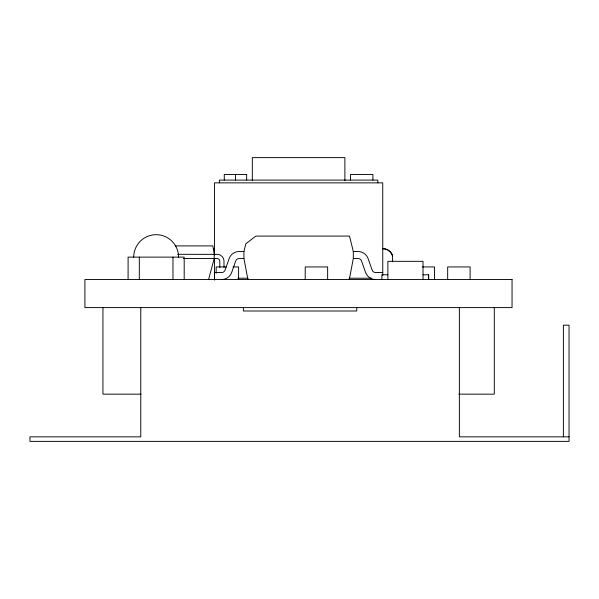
<?xml version="1.0" encoding="UTF-8"?>
<svg xmlns="http://www.w3.org/2000/svg" width="599" height="599" viewBox="0 0 599 599"><rect width="100%" height="100%" fill="white"/><g stroke="black" fill="none" stroke-linecap="round" stroke-linejoin="round"><path stroke-width="0.9" d="M349.307 279.553L353.305 258.521L353.305 251.513L349.524 236.081L255.87 236.081L245.822 243.793L243.928 251.513L243.928 258.521L247.926 279.553M208.587 279.553L214.202 258.521L214.202 254.313L212.855 245.897L175.252 245.897M246.721 174.466L224.281 174.466L224.281 180.097M243.928 251.513L238.103 251.558A10.745 10.745 0 0 0 229.484 257.675L224.939 270.426A3.691 3.691 0 0 1 221.982 272.515L214.479 272.545L214.479 279.553M353.305 251.513L359.13 251.558A10.745 10.745 0 0 1 367.749 257.675L372.293 270.426A3.691 3.691 0 0 0 375.251 272.515L382.754 272.545M177.738 254.313L217.924 254.365A7.023 7.023 0 0 1 223.966 260.408L224.019 267.401M183.346 258.521L217.003 258.521A2.808 2.808 0 0 1 219.811 261.329L219.811 267.543M243.928 258.521L239.211 258.521A3.729 3.729 0 0 0 235.692 261.014L231.693 272.433A10.715 10.715 0 0 1 221.6 279.553M353.305 258.521L358.022 258.521A3.729 3.729 0 0 1 361.541 261.014L365.54 272.433A10.715 10.715 0 0 0 375.633 279.553M226.444 266.937L216.164 266.937L216.164 273.241M232.989 266.937L238.597 266.937L238.597 279.553M422.347 266.937L434.5 266.937L434.5 279.553M387.867 274.776L381.877 274.776L381.877 279.553M423.006 274.806L428.652 274.806L428.652 279.553M237.833 278.213L248.121 278.213M349.082 278.213L371.522 278.213M141.079 394.157L102.946 394.157L102.946 307.601M458.879 394.157L494.295 394.157L494.295 307.601M569.05 436.851L459.358 436.851L459.358 307.601M563.382 436.851L563.382 325.175L569.05 325.175L569.05 441.381L29.95 441.381L29.95 436.851L140.772 436.851L140.772 307.601M470.118 279.553L470.118 266.937L447.678 266.937L447.678 279.553M428.584 274.806L428.584 279.553M423.029 279.553L423.006 261.329L387.867 261.329L387.867 279.553M392.585 261.875L392.57 255.204A10.093 10.093 0 0 0 382.754 248.682A10.37 10.37 0 0 1 392.585 256.29M382.768 275.443L382.739 182.86L214.464 182.86L214.464 254.845M377.834 182.86L377.834 180.097L219.399 180.097L219.399 182.86M372.915 180.097L372.922 174.466L350.49 174.466L350.542 180.097M356.757 307.601L356.757 311.001L243.381 311.001L243.381 307.601M344.882 180.688L344.882 157.619L252.329 157.619L252.329 180.688M327.646 279.553L327.646 266.937L305.205 266.937L305.205 279.553M246.661 174.466L246.661 180.097M235.497 174.466L235.497 180.097M214.464 258.581L214.464 280.085M184.192 279.553L184.192 257.121L128.096 257.121L128.096 279.553M172.969 257.121L172.969 279.553M139.32 257.121L139.32 279.553M213.416 248.697A10.093 10.093 0 0 1 214.464 248.682A10.37 10.37 0 0 0 213.356 248.757M133.704 257.121A22.44 22.44 0 0 1 156.144 234.681A22.44 22.44 0 0 1 178.584 257.121M512.048 279.553L84.908 279.553L84.908 307.601L512.048 307.601L512.048 279.553"/></g></svg>
